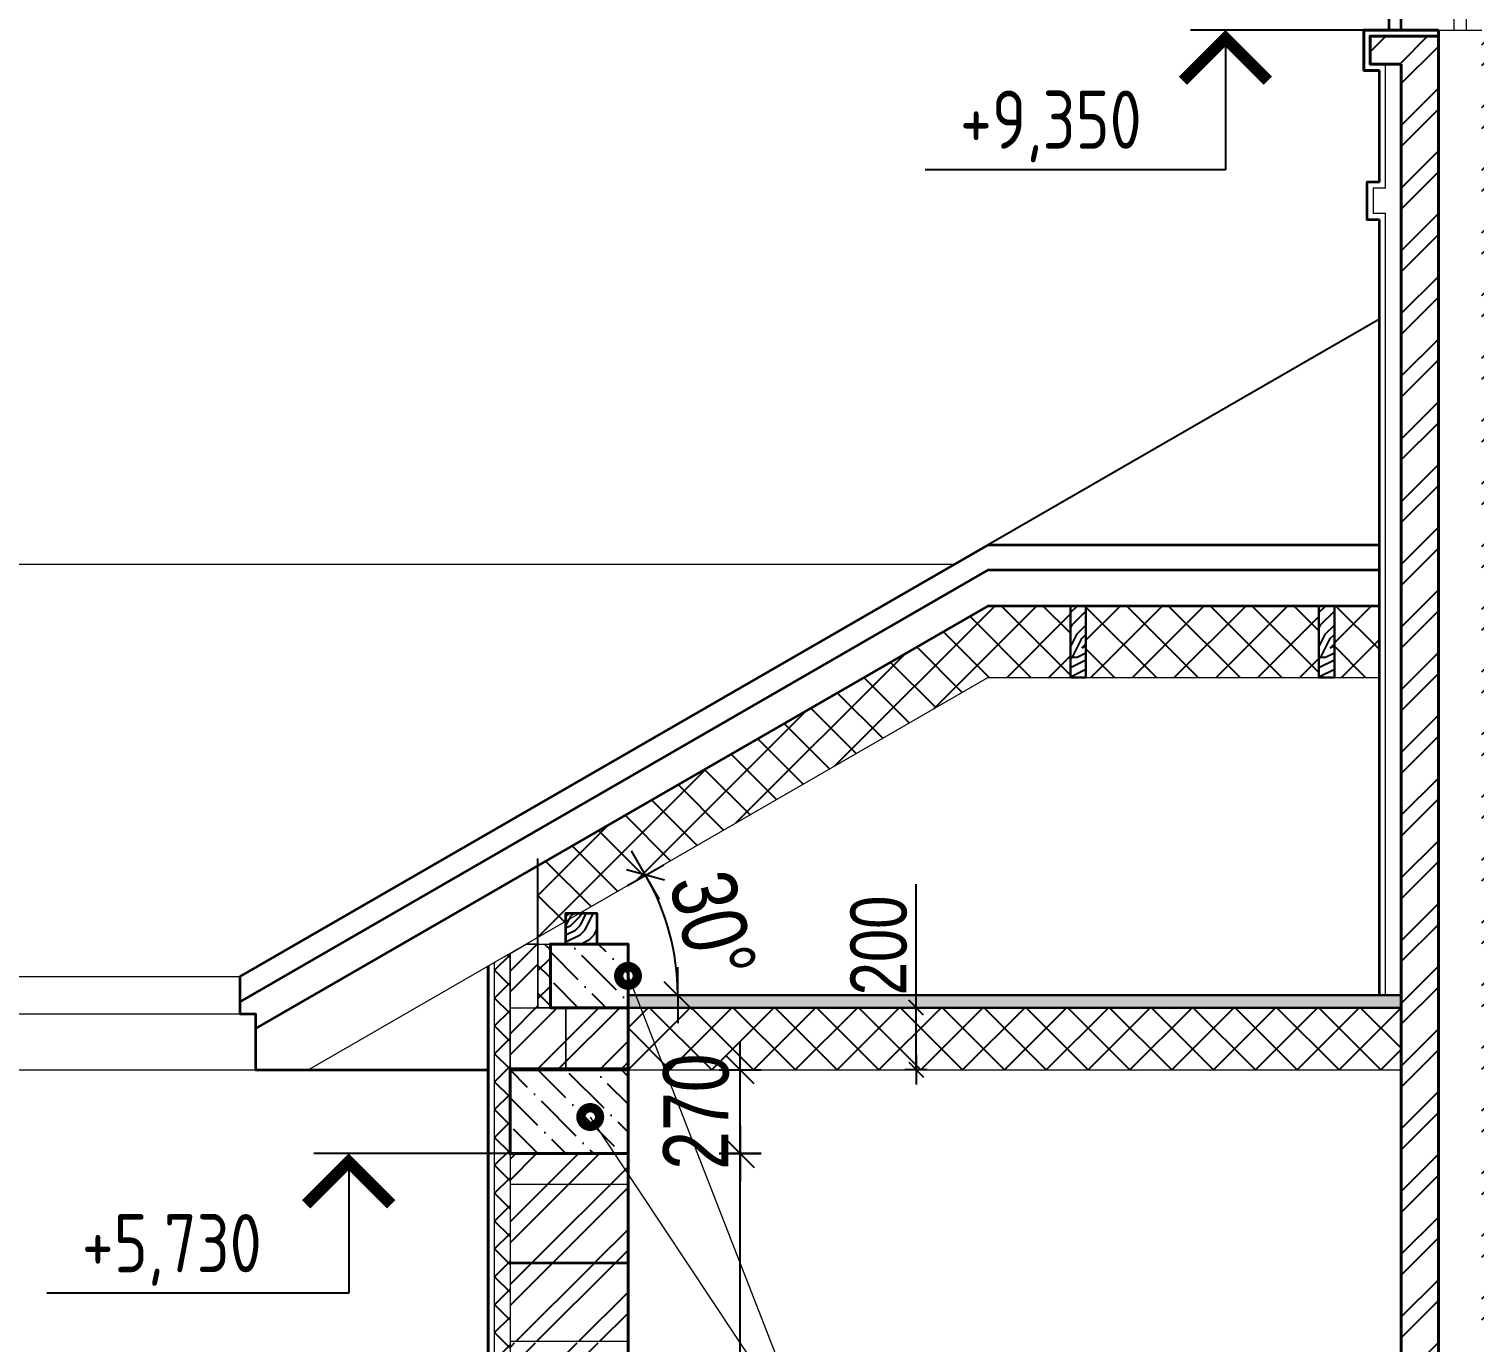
# Model space of a CAD drawing. Extents: x -12289450 to -10763036, y -7834513 to -6150123.
# Drawn here: x -11228161 to -11223507, y -7702598 to -7698367 of the extents above; entities that cross this region are included whole.
import ezdxf

# ---------------------------------------------------------------- set-up
doc = ezdxf.new("R2010")
doc.units = 0
doc.header["$LTSCALE"] = 25
doc.header["$PDMODE"] = 35
doc.linetypes.add('HIDDEN', pattern=[9.525, 6.35, -3.175])
doc.layers.get('DefPoints').update_dxf_attribs({"color": 10, "lineweight": 30})
for name, color, linetype in [('005-РАЗМЕРЫ', 252, 'Continuous'), ('008-ШТРИХОВКА', 252, 'Continuous'), ('Крыши', 7, 'Continuous'), ('Примечания', 7, 'Continuous')]:
    doc.layers.add(name, color=color, linetype=linetype)
for name, color, linetype, lineweight in [('RAZMER', 7, 'Continuous', 9), ('СТЕНЫ', 5, 'Continuous', 40), ('тонк', 7, 'Continuous', 20)]:
    doc.layers.add(name, color=color, linetype=linetype, lineweight=lineweight)
doc.styles.add('GOST 2.304', font='cs_gost2304.shx')
doc.styles.add('TXT0', font='txt', dxfattribs={"width": 0.8})
doc.dimstyles.new('Копия(2) 3 РАЗМЕРЫ 3', dxfattribs={"dimscale": 30, "dimtxt": 6, "dimasz": 0.08, "dimexe": 0, "dimexo": 0, "dimgap": 1, "dimtad": 1, "dimdec": 0, "dimzin": 0, "dimdsep": 46, "dimtxsty": 'TXT0', "dimblk1": 'A8MITTA', "dimblk2": 'A8MITTA', "dimsah": 1, "dimcen": 0.3, "dimse1": 1, "dimse2": 1, "dimadec": 0, "dimazin": 0, "dimtp": 6, "dimtm": 6, "dimtfac": 1, "dimtdec": 0, "dimtofl": 0, "dimtmove": 0, "dimatfit": 3, "dimldrblk": 'A8MITTA', "dimfxl": 0, "dimtolj": 1, "dimtzin": 0, "dimarcsym": 0})
doc.dimstyles.new('Копия(5) РАЗМЕРЫ', dxfattribs={"dimscale": 30, "dimtxt": 7, "dimasz": 0.15, "dimexe": 0, "dimexo": 0, "dimgap": 1.2, "dimtad": 1, "dimdec": 0, "dimzin": 0, "dimdsep": 46, "dimtxsty": 'TXT0', "dimblk1": 'A8MITTA', "dimblk2": 'A8MITTA', "dimsah": 1, "dimcen": 2, "dimse1": 1, "dimse2": 1, "dimadec": 0, "dimazin": 0, "dimtp": 6, "dimtm": 6, "dimtfac": 1, "dimtdec": 0, "dimtofl": 0, "dimtmove": 0, "dimatfit": 3, "dimldrblk": 'A8MITTA', "dimfxl": 0, "dimtolj": 1, "dimtzin": 0, "dimarcsym": 0})

# ---------------------------------------------------------------- blocks, each defined once
blk = doc.blocks.new('A8MITTA', base_point=(3180, 3140))
for p, q in [((3180, 3155), (3180, 3125)), ((3170, 3130), (3190, 3150)), ((3160, 3140), (3200, 3140))]:
    blk.add_line(p, q)
blk = doc.blocks.new('*D78')
at = {"layer": '005-РАЗМЕРЫ', "color": 0, "lineweight": -2, "ltscale": 4, "transparency": 16777216}
for p, q in [((-11225303.8, -7701520.7), (-11225303.8, -7701122.3)), ((-11225303.8, -7701718.3), (-11225303.8, -7701523.1))]:
    blk.add_line(p, q, dxfattribs=at)
at = {"layer": 'DefPoints', "color": 0, "ltscale": 4, "transparency": 16777216}
for p in [(-11225454.6, -7701520.7), (-11225303.8, -7701520.7), (-11225582.7, -7701720.7)]:
    blk.add_point(p, dxfattribs=at)
at = {"layer": '005-РАЗМЕРЫ', "color": 0, "lineweight": -2, "ltscale": 4, "transparency": 16777216, "xscale": 2.4, "yscale": 2.4, "zscale": 2.4}
for p, rotation in [((-11225303.8, -7701520.7), 90), ((-11225303.8, -7701720.7), 270)]:
    blk.add_blockref('A8MITTA', p, dxfattribs=dict(at, rotation=rotation))
at = {"layer": '005-РАЗМЕРЫ', "color": 0, "lineweight": 25, "ltscale": 4, "transparency": 16777216, "insert": (-11225423.8, -7701320.3), "char_height": 180, "attachment_point": 5, "rotation": 90, "style": 'TXT0'}
blk.add_mtext('\\A1;200', dxfattribs=at)
blk = doc.blocks.new('*D86')
at = {"layer": '005-РАЗМЕРЫ', "color": 0, "lineweight": -2, "ltscale": 4, "transparency": 16777216}
blk.add_line((-11225870.9, -7704516.2), (-11225870.9, -7701995.2), dxfattribs=at)
at = {"layer": 'DefPoints', "color": 0, "ltscale": 4, "transparency": 16777216}
for p in [(-11226231.8, -7701990.7), (-11225870.9, -7701990.7), (-11225769, -7704520.7)]:
    blk.add_point(p, dxfattribs=at)
at = {"layer": '005-РАЗМЕРЫ', "color": 0, "lineweight": -2, "ltscale": 4, "transparency": 16777216, "xscale": 4.5, "yscale": 4.5, "zscale": 4.5}
for p, rotation in [((-11225870.9, -7701990.7), 90), ((-11225870.9, -7704520.7), 270)]:
    blk.add_blockref('A8MITTA', p, dxfattribs=dict(at, rotation=rotation))
at = {"layer": '005-РАЗМЕРЫ', "color": 0, "lineweight": 25, "ltscale": 4, "transparency": 16777216, "insert": (-11226011.9, -7703460), "char_height": 210, "attachment_point": 5, "rotation": 90, "style": 'TXT0'}
blk.add_mtext('\\A1;2530', dxfattribs=at)
blk = doc.blocks.new('*D87')
at = {"layer": '005-РАЗМЕРЫ', "color": 0, "lineweight": -2, "ltscale": 4, "transparency": 16777216}
blk.add_line((-11225870.9, -7701986.2), (-11225870.9, -7701725.2), dxfattribs=at)
at = {"layer": 'DefPoints', "color": 0, "ltscale": 4, "transparency": 16777216}
for p in [(-11225870.9, -7701720.7), (-11225769, -7701720.7), (-11225768.1, -7701990.7)]:
    blk.add_point(p, dxfattribs=at)
at = {"layer": '005-РАЗМЕРЫ', "color": 0, "lineweight": -2, "ltscale": 4, "transparency": 16777216, "xscale": 4.5, "yscale": 4.5, "zscale": 4.5}
for p, rotation in [((-11225870.9, -7701720.7), 90), ((-11225870.9, -7701990.7), 270)]:
    blk.add_blockref('A8MITTA', p, dxfattribs=dict(at, rotation=rotation))
at = {"layer": '005-РАЗМЕРЫ', "color": 0, "lineweight": 25, "ltscale": 4, "transparency": 16777216, "insert": (-11226011.9, -7701855.7), "char_height": 210, "attachment_point": 5, "rotation": 90, "style": 'TXT0'}
blk.add_mtext('\\A1;270', dxfattribs=at)
blk = doc.blocks.new('*D94')
at = {"layer": '005-РАЗМЕРЫ', "color": 0, "lineweight": -2, "ltscale": 4, "transparency": 16777216}
blk.add_arc((-11226845.7, -7701480.7), 774.1, 0.3331, 29.6669, dxfattribs=at)
at = {"layer": 'DefPoints', "color": 0, "ltscale": 4, "transparency": 16777216}
for p in [(-11225071.8, -7700456.5), (-11226118.4, -7701216), (-11226231.8, -7701480.7), (-11223741.8, -7701480.7), (-11227261.4, -7701720.7)]:
    blk.add_point(p, dxfattribs=at)
at = {"layer": '005-РАЗМЕРЫ', "color": 0, "lineweight": -2, "ltscale": 4, "transparency": 16777216, "xscale": 4.5, "yscale": 4.5, "zscale": 4.5}
for p, rotation in [((-11226175.4, -7701093.7), 119.8334561505482), ((-11226071.7, -7701480.7), 270.1665438538045)]:
    blk.add_blockref('A8MITTA', p, dxfattribs=dict(at, rotation=rotation))
at = {"layer": '005-РАЗМЕРЫ', "color": 0, "lineweight": 25, "ltscale": 4, "transparency": 16777216, "insert": (-11225958.9, -7701255.1), "char_height": 210, "attachment_point": 5, "rotation": 284.2758, "style": 'TXT0'}
blk.add_mtext('\\A1;30°', dxfattribs=at)

msp = doc.modelspace()

# ---------------------------------------------------------------- hatches: boundary and pattern name
at = {"layer": '008-ШТРИХОВКА', "lineweight": 25, "ltscale": 4}
h = msp.add_hatch(dxfattribs=at)
h.set_pattern_fill('ANSI32', color=256, scale=15, style=0)
h.set_pattern_definition([(45, (-11223841.81, -7707870.72), (-101.0279, 101.0279), []), (45, (-11223774.46, -7707870.72), (-101.0279, 101.0279), [])])
h.paths.add_polyline_path([(-11223481.8, -7704640.7), (-11223361.8, -7704640.7), (-11223361.8, -7698480.7), (-11223261.8, -7698480.7), (-11223261.8, -7698390.7), (-11223481.8, -7698390.7)])
h.paths.add_polyline_path([(-11223361.8, -7704820.5), (-11223481.8, -7704820.5), (-11223481.8, -7705120.7), (-11223361.8, -7705120.7)])
h.paths.add_polyline_path([(-11223741.8, -7704640.7), (-11223621.8, -7704640.7), (-11223621.8, -7698390.7), (-11223841.8, -7698390.7), (-11223841.8, -7698480.7), (-11223741.8, -7698480.7)])
h.paths.add_polyline_path([(-11223621.8, -7704820.5), (-11223741.8, -7704820.5), (-11223741.8, -7707870.7), (-11223361.8, -7707870.7), (-11223361.8, -7705260.7), (-11223621.8, -7705260.7)])
at = {"layer": '008-ШТРИХОВКА', "ltscale": 4}
h = msp.add_hatch(dxfattribs=at)
h.set_pattern_fill('ANSI37', color=256, scale=30, style=0)
h.set_pattern_definition([(45, (-11226521.82, -7701293.71), (-67.3519, 67.3519), []), (135, (-11226521.82, -7701293.71), (-67.3519, -67.3519), [])])
h.paths.add_polyline_path([(-11225071.8, -7700456.5), (-11224806.8, -7700456.5), (-11224806.8, -7700225.6), (-11225071.8, -7700225.6), (-11226521.8, -7701062.8), (-11226521.8, -7701293.7), (-11226431.8, -7701241.7), (-11226431.8, -7701215.7), (-11226386.7, -7701215.7)])
h.paths.add_polyline_path([(-11224006.8, -7700225.6), (-11224756.8, -7700225.6), (-11224756.8, -7700456.5), (-11224006.8, -7700456.5)])
h.paths.add_polyline_path([(-11223811.8, -7700225.6), (-11223956.8, -7700225.6), (-11223956.8, -7700456.5), (-11223811.8, -7700456.5)])
h.paths.add_polyline_path([(-11223206.8, -7700225.6), (-11223291.8, -7700225.6), (-11223291.8, -7700456.5), (-11223206.8, -7700456.5)])
h.paths.add_polyline_path([(-11222406.8, -7700225.6), (-11223156.8, -7700225.6), (-11223156.8, -7700456.5), (-11222406.8, -7700456.5)])
h.paths.add_polyline_path([(-11221606.8, -7700225.6), (-11222356.8, -7700225.6), (-11222356.8, -7700456.5), (-11221606.8, -7700456.5)])
h.paths.add_polyline_path([(-11220806.8, -7700225.6), (-11221556.8, -7700225.6), (-11221556.8, -7700456.5), (-11220806.8, -7700456.5)])
h.paths.add_polyline_path([(-11220383.6, -7700225.6), (-11220756.8, -7700225.6), (-11220756.8, -7700456.5), (-11220383.6, -7700456.5)])
h.paths.add_polyline_path([(-11220006.8, -7700225.6), (-11220383.6, -7700225.6), (-11220383.6, -7700456.5), (-11220006.8, -7700456.5)])
h.paths.add_polyline_path([(-11219206.8, -7700225.6), (-11219956.8, -7700225.6), (-11219956.8, -7700456.5), (-11219206.8, -7700456.5)])
h.paths.add_polyline_path([(-11218406.8, -7700225.6), (-11219156.8, -7700225.6), (-11219156.8, -7700456.5), (-11218406.8, -7700456.5)])
h.paths.add_polyline_path([(-11218091.8, -7700225.6), (-11218356.8, -7700225.6), (-11218356.8, -7700456.5), (-11218091.8, -7700456.5), (-11216776.9, -7701215.7), (-11216731.8, -7701215.7), (-11216731.8, -7701241.7), (-11216641.8, -7701293.7), (-11216641.8, -7701062.8)])
at = {"layer": '008-ШТРИХОВКА'}
h = msp.add_hatch(dxfattribs=at)
h.set_pattern_fill('WOODFACE', color=251, scale=300, style=0, pattern_type=2)
h.set_pattern_definition([(0, (449399.3, -593091.8), (300, 300), [15, -285]), (90, (449519.3, -592986.8), (-300, 300), [30, -270]), (45, (449459.3, -593016.8), (3e-14, 300), [21.21, -63.63, 21.21, -42.42, 148.5, -127.2940687]), (45, (449384.3, -593106.8), (3e-14, 300), [21.213, -42.426, 21.213, -339.4120686]), (45, (449489.3, -593076.8), (3e-14, 300), [21.213, -403.0510686]), (45, (449519.3, -593091.8), (3e-14, 300), [21.213, -403.0510686]), (45, (449474.3, -593061.8), (3e-14, 300), [21.213, -403.0510686]), (45, (449459.3, -593046.8), (3e-14, 300), [42.426, -381.8380686]), (45, (449534.3, -592821.8), (3e-14, 300), [42.426, -381.8380686]), (45, (449429.3, -593031.8), (3e-14, 300), [84.852, -339.4120686]), (45, (449414.3, -593016.8), (3e-14, 300), [84.852, -339.4120686]), (45, (449609.3, -592926.8), (3e-14, 300), [84.852, -339.4120686]), (45, (449399.3, -592986.8), (3e-14, 300), [63.6396, -360.6244686]), (45, (449339.3, -592941.8), (3e-14, 300), [63.6396, -360.6244686]), (45, (449369.3, -592971.8), (3e-14, 300), [63.6396, -360.6244686]), (45, (449564.3, -592881.8), (3e-14, 300), [106.06602, -318.1980486]), (45, (449534.3, -592866.8), (3e-14, 300), [106.06602, -318.1980486]), (45, (449564.3, -592941.8), (3e-14, 300), [148.492424, -275.7716445]), (26.5650512, (449429.29, -593061.81), (300, 1e-07), [33.541017, -637.279374]), (26.5650512, (449489.29, -592971.81), (300, 1e-07), [33.541017, -637.279374]), (26.5650512, (449474.29, -593001.81), (300, 1e-07), [33.541017, -637.279374]), (26.5650512, (449414.29, -593091.81), (300, 1e-07), [67.08204, -603.738353]), (26.5650512, (449474.29, -592956.81), (300, 1e-07), [100.623059, -570.197334]), (26.5650512, (449444.29, -592941.81), (300, 1e-07), [134.1640785, -536.6563146]), (26.5650512, (449414.29, -592926.81), (300, 1e-07), [134.1640785, -536.6563146]), (26.5650512, (449369.29, -592836.81), (300, 1e-07), [134.1640785, -536.6563146]), (26.5650512, (449369.29, -592866.81), (300, 1e-07), [167.7051, -503.115293]), (26.5650512, (449384.29, -592896.81), (300, 1e-07), [167.7051, -503.115293]), (63.4349488, (449489.29, -593016.81), (2e-08, 300), [33.541017, -637.279374]), (63.4349488, (449444.29, -593046.81), (2e-08, 300), [33.541017, -637.279374]), (63.4349488, (449399.29, -593091.81), (2e-08, 300), [67.08204, -603.738353]), (63.4349488, (449489.29, -593046.81), (2e-08, 300), [67.08204, -603.738353]), (63.4349488, (449369.29, -593106.81), (2e-08, 300), [100.623059, -570.197334]), (63.4349488, (449339.29, -593106.81), (2e-08, 300), [134.1640785, -536.6563146]), (63.4349488, (449609.29, -593091.81), (2e-08, 300), [134.1640785, -536.6563146]), (63.4349488, (449504.29, -593061.81), (2e-08, 300), [134.1640785, -536.6563146]), (63.4349488, (449564.29, -593091.81), (2e-08, 300), [167.7051, -503.115293]), (63.4349488, (449534.29, -593076.81), (2e-08, 300), [167.7051, -503.115293])])
h.paths.add_polyline_path([(-11224756.8, -7700456.5), (-11224756.8, -7700225.6), (-11224806.8, -7700225.6), (-11224806.8, -7700456.5)])
h = msp.add_hatch(dxfattribs=at)
h.set_pattern_fill('WOODFACE', color=251, scale=300, style=0, pattern_type=2)
h.set_pattern_definition([(0, (450199.3, -593091.8), (300, 300), [15, -285]), (90, (450319.3, -592986.8), (-300, 300), [30, -270]), (45, (450259.3, -593016.8), (3e-14, 300), [21.21, -63.63, 21.21, -42.42, 148.5, -127.2940687]), (45, (450184.3, -593106.8), (3e-14, 300), [21.213, -42.426, 21.213, -339.4120686]), (45, (450289.3, -593076.8), (3e-14, 300), [21.213, -403.0510686]), (45, (450319.3, -593091.8), (3e-14, 300), [21.213, -403.0510686]), (45, (450274.3, -593061.8), (3e-14, 300), [21.213, -403.0510686]), (45, (450259.3, -593046.8), (3e-14, 300), [42.426, -381.8380686]), (45, (450334.3, -592821.8), (3e-14, 300), [42.426, -381.8380686]), (45, (450229.3, -593031.8), (3e-14, 300), [84.852, -339.4120686]), (45, (450214.3, -593016.8), (3e-14, 300), [84.852, -339.4120686]), (45, (450409.3, -592926.8), (3e-14, 300), [84.852, -339.4120686]), (45, (450199.3, -592986.8), (3e-14, 300), [63.6396, -360.6244686]), (45, (450139.3, -592941.8), (3e-14, 300), [63.6396, -360.6244686]), (45, (450169.3, -592971.8), (3e-14, 300), [63.6396, -360.6244686]), (45, (450364.3, -592881.8), (3e-14, 300), [106.06602, -318.1980486]), (45, (450334.3, -592866.8), (3e-14, 300), [106.06602, -318.1980486]), (45, (450364.3, -592941.8), (3e-14, 300), [148.492424, -275.7716445]), (26.5650512, (450229.29, -593061.81), (300, 1e-07), [33.541017, -637.279374]), (26.5650512, (450289.29, -592971.81), (300, 1e-07), [33.541017, -637.279374]), (26.5650512, (450274.29, -593001.81), (300, 1e-07), [33.541017, -637.279374]), (26.5650512, (450214.29, -593091.81), (300, 1e-07), [67.08204, -603.738353]), (26.5650512, (450274.29, -592956.81), (300, 1e-07), [100.623059, -570.197334]), (26.5650512, (450244.29, -592941.81), (300, 1e-07), [134.1640785, -536.6563146]), (26.5650512, (450214.29, -592926.81), (300, 1e-07), [134.1640785, -536.6563146]), (26.5650512, (450169.29, -592836.81), (300, 1e-07), [134.1640785, -536.6563146]), (26.5650512, (450169.29, -592866.81), (300, 1e-07), [167.7051, -503.115293]), (26.5650512, (450184.29, -592896.81), (300, 1e-07), [167.7051, -503.115293]), (63.4349488, (450289.29, -593016.81), (2e-08, 300), [33.541017, -637.279374]), (63.4349488, (450244.29, -593046.81), (2e-08, 300), [33.541017, -637.279374]), (63.4349488, (450199.29, -593091.81), (2e-08, 300), [67.08204, -603.738353]), (63.4349488, (450289.29, -593046.81), (2e-08, 300), [67.08204, -603.738353]), (63.4349488, (450169.29, -593106.81), (2e-08, 300), [100.623059, -570.197334]), (63.4349488, (450139.29, -593106.81), (2e-08, 300), [134.1640785, -536.6563146]), (63.4349488, (450409.29, -593091.81), (2e-08, 300), [134.1640785, -536.6563146]), (63.4349488, (450304.29, -593061.81), (2e-08, 300), [134.1640785, -536.6563146]), (63.4349488, (450364.29, -593091.81), (2e-08, 300), [167.7051, -503.115293]), (63.4349488, (450334.29, -593076.81), (2e-08, 300), [167.7051, -503.115293])])
h.paths.add_polyline_path([(-11223956.8, -7700456.5), (-11223956.8, -7700225.6), (-11224006.8, -7700225.6), (-11224006.8, -7700456.5)])
h = msp.add_hatch(dxfattribs=at)
h.set_pattern_fill('WOODFACE', color=251, scale=300, style=0, pattern_type=2)
h.set_pattern_definition([(0, (447724.28, -594000.98), (300, 300), [15, -285]), (90, (447844.28, -593895.98), (-300, 300), [30, -270]), (45, (447784.28, -593925.98), (3e-14, 300), [21.21, -63.63, 21.21, -42.42, 148.5, -127.2940687]), (45, (447709.28, -594015.98), (3e-14, 300), [21.213, -42.426, 21.213, -339.4120686]), (45, (447814.28, -593985.98), (3e-14, 300), [21.213, -403.0510686]), (45, (447844.28, -594000.98), (3e-14, 300), [21.213, -403.0510686]), (45, (447799.28, -593970.98), (3e-14, 300), [21.213, -403.0510686]), (45, (447784.28, -593955.98), (3e-14, 300), [42.426, -381.8380686]), (45, (447859.28, -593730.98), (3e-14, 300), [42.426, -381.8380686]), (45, (447754.28, -593940.98), (3e-14, 300), [84.852, -339.4120686]), (45, (447739.28, -593925.98), (3e-14, 300), [84.852, -339.4120686]), (45, (447934.28, -593835.98), (3e-14, 300), [84.852, -339.4120686]), (45, (447724.28, -593895.98), (3e-14, 300), [63.6396, -360.6244686]), (45, (447664.28, -593850.98), (3e-14, 300), [63.6396, -360.6244686]), (45, (447694.28, -593880.98), (3e-14, 300), [63.6396, -360.6244686]), (45, (447889.28, -593790.98), (3e-14, 300), [106.06602, -318.1980486]), (45, (447859.28, -593775.98), (3e-14, 300), [106.06602, -318.1980486]), (45, (447889.28, -593850.98), (3e-14, 300), [148.492424, -275.7716445]), (26.5650512, (447754.28, -593970.98), (300, 1e-07), [33.541017, -637.279374]), (26.5650512, (447814.28, -593880.98), (300, 1e-07), [33.541017, -637.279374]), (26.5650512, (447799.28, -593910.98), (300, 1e-07), [33.541017, -637.279374]), (26.5650512, (447739.28, -594000.98), (300, 1e-07), [67.08204, -603.738353]), (26.5650512, (447799.28, -593865.98), (300, 1e-07), [100.623059, -570.197334]), (26.5650512, (447769.28, -593850.98), (300, 1e-07), [134.1640785, -536.6563146]), (26.5650512, (447739.28, -593835.98), (300, 1e-07), [134.1640785, -536.6563146]), (26.5650512, (447694.28, -593745.98), (300, 1e-07), [134.1640785, -536.6563146]), (26.5650512, (447694.28, -593775.98), (300, 1e-07), [167.7051, -503.115293]), (26.5650512, (447709.28, -593805.98), (300, 1e-07), [167.7051, -503.115293]), (63.4349488, (447814.28, -593925.98), (2e-08, 300), [33.541017, -637.279374]), (63.4349488, (447769.28, -593955.98), (2e-08, 300), [33.541017, -637.279374]), (63.4349488, (447724.28, -594000.98), (2e-08, 300), [67.08204, -603.738353]), (63.4349488, (447814.28, -593955.98), (2e-08, 300), [67.08204, -603.738353]), (63.4349488, (447694.28, -594015.98), (2e-08, 300), [100.623059, -570.197334]), (63.4349488, (447664.28, -594015.98), (2e-08, 300), [134.1640785, -536.6563146]), (63.4349488, (447934.28, -594000.98), (2e-08, 300), [134.1640785, -536.6563146]), (63.4349488, (447829.28, -593970.98), (2e-08, 300), [134.1640785, -536.6563146]), (63.4349488, (447889.28, -594000.98), (2e-08, 300), [167.7051, -503.115293]), (63.4349488, (447859.28, -593985.98), (2e-08, 300), [167.7051, -503.115293])])
h.paths.add_polyline_path([(-11226331.8, -7701315.7), (-11226331.8, -7701215.7), (-11226431.8, -7701215.7), (-11226431.8, -7701315.7)])
h = msp.add_hatch(dxfattribs=at)
h.set_pattern_fill('WOODFACE', color=251, scale=300, style=0, pattern_type=2)
h.set_pattern_definition([(0, (447724.28, -594000.98), (300, 300), [15, -285]), (90, (447844.28, -593895.98), (-300, 300), [30, -270]), (45, (447784.28, -593925.98), (3e-14, 300), [21.21, -63.63, 21.21, -42.42, 148.5, -127.2940687]), (45, (447709.28, -594015.98), (3e-14, 300), [21.213, -42.426, 21.213, -339.4120686]), (45, (447814.28, -593985.98), (3e-14, 300), [21.213, -403.0510686]), (45, (447844.28, -594000.98), (3e-14, 300), [21.213, -403.0510686]), (45, (447799.28, -593970.98), (3e-14, 300), [21.213, -403.0510686]), (45, (447784.28, -593955.98), (3e-14, 300), [42.426, -381.8380686]), (45, (447859.28, -593730.98), (3e-14, 300), [42.426, -381.8380686]), (45, (447754.28, -593940.98), (3e-14, 300), [84.852, -339.4120686]), (45, (447739.28, -593925.98), (3e-14, 300), [84.852, -339.4120686]), (45, (447934.28, -593835.98), (3e-14, 300), [84.852, -339.4120686]), (45, (447724.28, -593895.98), (3e-14, 300), [63.6396, -360.6244686]), (45, (447664.28, -593850.98), (3e-14, 300), [63.6396, -360.6244686]), (45, (447694.28, -593880.98), (3e-14, 300), [63.6396, -360.6244686]), (45, (447889.28, -593790.98), (3e-14, 300), [106.06602, -318.1980486]), (45, (447859.28, -593775.98), (3e-14, 300), [106.06602, -318.1980486]), (45, (447889.28, -593850.98), (3e-14, 300), [148.492424, -275.7716445]), (26.5650512, (447754.28, -593970.98), (300, 1e-07), [33.541017, -637.279374]), (26.5650512, (447814.28, -593880.98), (300, 1e-07), [33.541017, -637.279374]), (26.5650512, (447799.28, -593910.98), (300, 1e-07), [33.541017, -637.279374]), (26.5650512, (447739.28, -594000.98), (300, 1e-07), [67.08204, -603.738353]), (26.5650512, (447799.28, -593865.98), (300, 1e-07), [100.623059, -570.197334]), (26.5650512, (447769.28, -593850.98), (300, 1e-07), [134.1640785, -536.6563146]), (26.5650512, (447739.28, -593835.98), (300, 1e-07), [134.1640785, -536.6563146]), (26.5650512, (447694.28, -593745.98), (300, 1e-07), [134.1640785, -536.6563146]), (26.5650512, (447694.28, -593775.98), (300, 1e-07), [167.7051, -503.115293]), (26.5650512, (447709.28, -593805.98), (300, 1e-07), [167.7051, -503.115293]), (63.4349488, (447814.28, -593925.98), (2e-08, 300), [33.541017, -637.279374]), (63.4349488, (447769.28, -593955.98), (2e-08, 300), [33.541017, -637.279374]), (63.4349488, (447724.28, -594000.98), (2e-08, 300), [67.08204, -603.738353]), (63.4349488, (447814.28, -593955.98), (2e-08, 300), [67.08204, -603.738353]), (63.4349488, (447694.28, -594015.98), (2e-08, 300), [100.623059, -570.197334]), (63.4349488, (447664.28, -594015.98), (2e-08, 300), [134.1640785, -536.6563146]), (63.4349488, (447934.28, -594000.98), (2e-08, 300), [134.1640785, -536.6563146]), (63.4349488, (447829.28, -593970.98), (2e-08, 300), [134.1640785, -536.6563146]), (63.4349488, (447889.28, -594000.98), (2e-08, 300), [167.7051, -503.115293]), (63.4349488, (447859.28, -593985.98), (2e-08, 300), [167.7051, -503.115293])])
h.paths.add_polyline_path([(-11226331.8, -7701315.7), (-11226331.8, -7701215.7), (-11226431.8, -7701215.7), (-11226431.8, -7701315.7)])
at = {"layer": '008-ШТРИХОВКА', "ltscale": 4}
h = msp.add_hatch(dxfattribs=at)
h.set_pattern_fill('ANSI37', color=256, scale=20, style=0)
h.set_pattern_definition([(45, (-11226661.81, -7705620.72), (-44.9013, 44.9013), []), (135, (-11226661.81, -7705620.72), (-44.9013, -44.9013), [])])
h.paths.add_polyline_path([(-11226611.8, -7701990.7), (-11226611.8, -7701990.7), (-11226611.8, -7701715.7), (-11226611.8, -7701715.7), (-11226611.8, -7701520.7), (-11226611.8, -7701520.7), (-11226611.8, -7701345.7), (-11226661.8, -7701374.5), (-11226661.8, -7701990.7), (-11226661.8, -7701990.7), (-11226661.8, -7705620.7), (-11226611.8, -7705620.7), (-11226611.9, -7705365.7), (-11226611.8, -7705365.7), (-11226611.8, -7705115.7), (-11226611.8, -7705060.7), (-11226611.8, -7705060.7), (-11226611.8, -7705060.7), (-11226611.8, -7705060.7), (-11226611.8, -7704635.7), (-11226611.8, -7704635.7)])
at = {"layer": '008-ШТРИХОВКА', "lineweight": 25, "ltscale": 4}
h = msp.add_hatch(dxfattribs=at)
h.set_pattern_fill('ANSI32', color=256, scale=15, style=0)
h.set_pattern_definition([(45, (-11226611.81, -7704635.73), (-101.028, 101.028), []), (45, (-11226544.46, -7704635.73), (-101.028, 101.028), [])])
h.paths.add_polyline_path([(-11226521.8, -7701315.7), (-11226559.9, -7701315.7), (-11226611.8, -7701345.7), (-11226611.8, -7701520.7), (-11226521.8, -7701520.7)])
h.paths.add_polyline_path([(-11226431.8, -7701520.7), (-11226611.8, -7701520.7), (-11226611.8, -7701715.7), (-11226431.8, -7701715.7)])
h.paths.add_polyline_path([(-11226231.8, -7701520.7), (-11226431.8, -7701520.7), (-11226431.8, -7701715.7), (-11226231.8, -7701715.7)])
h.paths.add_polyline_path([(-11226231.8, -7701990.7), (-11226611.8, -7701990.7), (-11226611.8, -7702090.7), (-11226231.8, -7702090.7)])
h.paths.add_polyline_path([(-11226231.8, -7702090.7), (-11226611.8, -7702090.7), (-11226611.8, -7702340.7), (-11226231.8, -7702340.7)])
h.paths.add_polyline_path([(-11226231.8, -7702345.7), (-11226611.8, -7702345.7), (-11226611.8, -7702595.7), (-11226231.8, -7702595.7)])
h.paths.add_polyline_path([(-11226231.8, -7702600.7), (-11226611.8, -7702600.7), (-11226611.8, -7702850.7), (-11226231.8, -7702850.7)])
h.paths.add_polyline_path([(-11226231.8, -7702855.7), (-11226611.8, -7702855.7), (-11226611.8, -7703105.7), (-11226231.8, -7703105.7)])
h.paths.add_polyline_path([(-11226231.8, -7703110.7), (-11226611.8, -7703110.7), (-11226611.8, -7703360.7), (-11226231.8, -7703360.7)])
h.paths.add_polyline_path([(-11226231.8, -7703365.7), (-11226611.8, -7703365.7), (-11226611.8, -7703615.7), (-11226231.8, -7703615.7)])
h.paths.add_polyline_path([(-11226231.8, -7703620.7), (-11226611.8, -7703620.7), (-11226611.8, -7703870.7), (-11226231.8, -7703870.7)])
h.paths.add_polyline_path([(-11226231.8, -7703875.7), (-11226611.8, -7703875.7), (-11226611.8, -7704125.7), (-11226231.8, -7704125.7)])
h.paths.add_polyline_path([(-11226231.8, -7704130.7), (-11226611.8, -7704130.7), (-11226611.8, -7704380.7), (-11226231.8, -7704380.7)])
h.paths.add_polyline_path([(-11226231.8, -7704385.7), (-11226611.8, -7704385.7), (-11226611.8, -7704635.7), (-11226231.8, -7704635.7)])
at = {"layer": '008-ШТРИХОВКА', "ltscale": 4}
h = msp.add_hatch(dxfattribs=at)
h.set_pattern_fill('ANSI37', color=256, scale=20, style=0)
h.set_pattern_definition([(45, (-11614056.485, -7050638.566), (-44.9012806, 44.9012806), []), (135, (-11614056.485, -7050638.566), (-44.9012806, -44.9012806), [])])
h.paths.add_polyline_path([(-11226481.8, -7701315.7), (-11226521.8, -7701315.7), (-11226521.8, -7701520.7), (-11226481.8, -7701520.7)])
h = msp.add_hatch(dxfattribs=at)
h.set_pattern_fill('ANSI36', color=256, scale=20, angle=90, style=0)
h.set_pattern_definition([(135, (-11226481.82, -7701520.72), (-123.479, 33.676), [158.75, -31.75, 0, -31.75])])
h.paths.add_polyline_path([(-11226231.8, -7701315.7), (-11226481.8, -7701315.7), (-11226481.8, -7701520.7), (-11226231.8, -7701520.7)])
at = {"layer": '008-ШТРИХОВКА'}
h = msp.add_hatch(dxfattribs=at)
h.set_pattern_fill('WOODFACE', color=251, scale=300, style=0, pattern_type=2)
h.set_pattern_definition([(0, (-11226170.7, -7701705.72), (300, 300), [15, -285]), (90, (-11226050.7, -7701600.72), (-300, 300), [30, -270]), (45, (-11226110.7, -7701630.72), (3e-14, 300), [21.21, -63.63, 21.21, -42.42, 148.5, -127.294]), (45, (-11226185.7, -7701720.72), (3e-14, 300), [21.213, -42.426, 21.213, -339.412]), (45, (-11226080.7, -7701690.72), (3e-14, 300), [21.213, -403.051]), (45, (-11226050.7, -7701705.72), (3e-14, 300), [21.213, -403.051]), (45, (-11226095.7, -7701675.72), (3e-14, 300), [21.213, -403.051]), (45, (-11226110.7, -7701660.72), (3e-14, 300), [42.426, -381.838]), (45, (-11226035.7, -7701435.72), (3e-14, 300), [42.426, -381.838]), (45, (-11226140.7, -7701645.72), (3e-14, 300), [84.852, -339.412]), (45, (-11226155.7, -7701630.72), (3e-14, 300), [84.852, -339.412]), (45, (-11225960.7, -7701540.72), (3e-14, 300), [84.852, -339.412]), (45, (-11226170.7, -7701600.72), (3e-14, 300), [63.64, -360.6245]), (45, (-11226230.7, -7701555.72), (3e-14, 300), [63.64, -360.6245]), (45, (-11226200.7, -7701585.72), (3e-14, 300), [63.64, -360.6245]), (45, (-11226005.7, -7701495.72), (3e-14, 300), [106.066, -318.198]), (45, (-11226035.7, -7701480.72), (3e-14, 300), [106.066, -318.198]), (45, (-11226005.7, -7701555.72), (3e-14, 300), [148.492, -275.772]), (26.565, (-11226140.7, -7701675.72), (300, 1e-07), [33.541, -637.279]), (26.565, (-11226080.7, -7701585.72), (300, 1e-07), [33.541, -637.279]), (26.565, (-11226095.7, -7701615.72), (300, 1e-07), [33.541, -637.279]), (26.565, (-11226155.7, -7701705.72), (300, 1e-07), [67.082, -603.738]), (26.565, (-11226095.7, -7701570.72), (300, 1e-07), [100.623, -570.197]), (26.565, (-11226125.7, -7701555.72), (300, 1e-07), [134.164, -536.656]), (26.565, (-11226155.7, -7701540.72), (300, 1e-07), [134.164, -536.656]), (26.565, (-11226200.7, -7701450.72), (300, 1e-07), [134.164, -536.656]), (26.565, (-11226200.7, -7701480.72), (300, 1e-07), [167.705, -503.115]), (26.565, (-11226185.7, -7701510.72), (300, 1e-07), [167.705, -503.115]), (63.435, (-11226080.7, -7701630.72), (2e-08, 300), [33.541, -637.279]), (63.435, (-11226125.7, -7701660.72), (2e-08, 300), [33.541, -637.279]), (63.435, (-11226170.7, -7701705.72), (2e-08, 300), [67.082, -603.738]), (63.435, (-11226080.7, -7701660.72), (2e-08, 300), [67.082, -603.738]), (63.435, (-11226200.7, -7701720.72), (2e-08, 300), [100.623, -570.197]), (63.435, (-11226230.7, -7701720.72), (2e-08, 300), [134.164, -536.656]), (63.435, (-11225960.7, -7701705.72), (2e-08, 300), [134.164, -536.656]), (63.435, (-11226065.7, -7701675.72), (2e-08, 300), [134.164, -536.656]), (63.435, (-11226005.7, -7701705.72), (2e-08, 300), [167.705, -503.115]), (63.435, (-11226035.7, -7701690.72), (2e-08, 300), [167.705, -503.115])])
h.paths.add_polyline_path([(-11221361.8, -7701520.9), (-11221411.8, -7701520.9), (-11221419.7, -7701520.7), (-11221369.7, -7701520.7)], flags=16)
h.paths.add_polyline_path([(-11223741.8, -7701520.9), (-11223741.8, -7701480.7), (-11226230.7, -7701480.7), (-11226230.7, -7701520.9)])
h.paths.add_polyline_path([(-11223361.8, -7701480.7), (-11223361.8, -7701520.9), (-11216931.8, -7701520.9), (-11216931.8, -7701480.8)])
at = {"layer": '008-ШТРИХОВКА', "ltscale": 4}
h = msp.add_hatch(dxfattribs=at)
h.set_pattern_fill('ANSI37', color=256, scale=30, style=0)
h.set_pattern_definition([(45, (-11226231.81, -7701720.72), (-67.3519, 67.3519), []), (135, (-11226231.81, -7701720.72), (-67.3519, -67.3519), [])])
h.paths.add_polyline_path([(-11223741.8, -7701520.7), (-11226231.8, -7701520.7), (-11226231.8, -7701720.7), (-11223741.8, -7701720.7)])
h.paths.add_polyline_path([(-11221206.8, -7701520.7), (-11223361.8, -7701520.7), (-11223361.8, -7701720.7), (-11221321.8, -7701720.7), (-11221321.8, -7701720.7), (-11221206.8, -7701720.7)])
h.paths.add_polyline_path([(-11216931.8, -7701520.7), (-11221056.8, -7701520.7), (-11221056.8, -7701720.7), (-11220941.8, -7701720.7), (-11220941.8, -7701720.7), (-11219631.8, -7701720.7), (-11216931.8, -7701720.7)])
h = msp.add_hatch(dxfattribs=at)
h.set_pattern_fill('ANSI36', color=256, scale=20, angle=90, style=0)
h.set_pattern_definition([(135, (-11226611.814, -7701990.727), (-123.4785, 33.676), [158.75, -31.75, 0, -31.75])])
h.paths.add_polyline_path([(-11226231.8, -7701720.7), (-11226231.8, -7701990.7), (-11226611.8, -7701990.7), (-11226611.8, -7701720.7)])

# ---------------------------------------------------------------- linework, layer by layer
at = {"lineweight": 25, "ltscale": 20, "const_width": 60}
for points in [[(-11226216.8, -7701418.2, -1), (-11226246.8, -7701418.2, -1)], [(-11226338.5, -7701873, -1), (-11226368.5, -7701873, -1)]]:
    msp.add_lwpolyline(points, format="xyb", close=True, dxfattribs=at)
at = {"layer": '008-ШТРИХОВКА', "ltscale": 3}
msp.add_lwpolyline([(-11226521.8, -7701315.7), (-11226521.8, -7701039.7)], dxfattribs=at)
at = {"layer": 'RAZMER', "lineweight": 0, "ltscale": 4}
for points in [[(-11223531.8, -7698370.7), (-11223531.8, -7698220.7), (-11223531.8, -7698220.7), (-11223571.8, -7698220.7), (-11223571.8, -7698370.7), (-11223531.8, -7698370.7)], [(-11223621.8, -7698370.7), (-11223481.8, -7698370.7)]]:
    msp.add_lwpolyline(points, dxfattribs=at)
at = {"layer": 'RAZMER', "color": 1, "lineweight": 35, "ltscale": 4}
msp.add_lwpolyline([(-11226431.8, -7701315.7), (-11226431.8, -7701215.7), (-11226331.8, -7701215.7), (-11226331.8, -7701315.7), (-11226431.8, -7701315.7)], dxfattribs=at)
at = {"layer": 'Крыши', "lineweight": 25, "ltscale": 3}
msp.add_line((-11223811.8, -7699301.8), (-11227481.8, -7701420.7), dxfattribs=at)
at = {"layer": 'Крыши', "lineweight": 35, "ltscale": 3}
for p, q in [((-11225071.8, -7700029.3), (-11227481.8, -7701420.7)), ((-11225071.8, -7700110.1), (-11227481.8, -7701501.5)), ((-11225071.8, -7700225.6), (-11227431.8, -7701588.2))]:
    msp.add_line(p, q, dxfattribs=at)
at = {"layer": 'Крыши', "lineweight": 15, "ltscale": 3}
msp.add_line((-11225181.8, -7700092.8), (-11228981.8, -7700092.8), dxfattribs=at)
at = {"layer": 'Крыши', "lineweight": 18, "ltscale": 3}
msp.add_line((-11225071.8, -7700456.5), (-11227261.4, -7701720.7), dxfattribs=at)
at = {"layer": 'Крыши', "lineweight": 35, "ltscale": 3}
for points in [[(-11223741.8, -7698370.7), (-11223741.8, -7698220.7), (-11223741.8, -7698220.7), (-11223781.8, -7698220.7), (-11223781.8, -7698370.7), (-11223741.8, -7698370.7)], [(-11223811.8, -7698500.7), (-11223861.8, -7698500.7), (-11223861.8, -7698370.7), (-11223621.8, -7698370.7)], [(-11223811.8, -7698860.7), (-11223811.8, -7698500.7)], [(-11223811.8, -7698860.7), (-11223851.8, -7698860.7), (-11223851.8, -7698980.7), (-11223811.8, -7698980.7)], [(-11223811.8, -7701480.7), (-11223811.8, -7698980.7)], [(-11225071.8, -7700029.3), (-11223811.8, -7700029.3)], [(-11225071.8, -7700110.1), (-11223811.8, -7700110.1)], [(-11225071.8, -7700225.6), (-11223811.8, -7700225.6)], [(-11227481.8, -7701420.7), (-11227481.8, -7701540.7), (-11227431.8, -7701540.7), (-11227431.8, -7701720.7), (-11226681.8, -7701720.7)]]:
    msp.add_lwpolyline(points, dxfattribs=at)
at = {"layer": 'Крыши', "lineweight": 9, "ltscale": 3}
for points in [[(-11223791.8, -7698880.7), (-11223791.8, -7698480.7)], [(-11223791.8, -7698880.7), (-11223831.8, -7698880.7), (-11223831.8, -7698960.7), (-11223791.8, -7698960.7)], [(-11223791.8, -7701480.7), (-11223791.8, -7698960.7)]]:
    msp.add_lwpolyline(points, dxfattribs=at)
at = {"layer": 'Крыши', "lineweight": 18, "ltscale": 3}
msp.add_lwpolyline([(-11225071.8, -7700456.5), (-11223811.8, -7700456.5)], dxfattribs=at)
at = {"layer": 'Крыши', "lineweight": 15, "ltscale": 3}
for points in [[(-11228981.8, -7701420.7), (-11228981.8, -7701540.7), (-11228931.8, -7701540.7), (-11228931.8, -7701720.7), (-11226681.8, -7701720.7)], [(-11228981.8, -7701420.7), (-11227481.8, -7701420.7)], [(-11228981.8, -7701540.7), (-11227481.8, -7701540.7)]]:
    msp.add_lwpolyline(points, dxfattribs=at)
at = {"layer": 'Примечания', "linetype": 'Continuous', "lineweight": 25, "ltscale": 75}
for p, q in [((-11223861.8, -7698370.7), (-11224420.1, -7698370.7)), ((-11224307.6, -7698370.7), (-11224307.6, -7698820.7)), ((-11224307.6, -7698820.7), (-11225275.1, -7698820.7)), ((-11226360.1, -7701990.7), (-11227244, -7701990.7)), ((-11227131.5, -7701990.7), (-11227131.5, -7702440.7)), ((-11227131.5, -7702440.7), (-11228103.7, -7702440.7))]:
    msp.add_line(p, q, dxfattribs=at)
at = {"layer": 'Примечания', "linetype": 'Continuous', "lineweight": 25, "ltscale": 75, "const_width": 37.5}
for points in [[(-11224170.9, -7698534), (-11224307.6, -7698397.2), (-11224444.3, -7698534)], [(-11226994.8, -7702154), (-11227131.5, -7702017.2), (-11227268.2, -7702154)]]:
    msp.add_lwpolyline(points, dxfattribs=at)
at = {"layer": 'СТЕНЫ', "ltscale": 4}
msp.add_line((-11223621.8, -7705260.7), (-11223621.8, -7698370.7), dxfattribs=at)
at = {"layer": 'СТЕНЫ', "ltscale": 3}
for points in [[(-11223621.8, -7698370.7), (-11223861.8, -7698370.7), (-11223861.8, -7698500.7), (-11223811.8, -7698500.7)], [(-11223741.8, -7698480.7), (-11223841.8, -7698480.7), (-11223841.8, -7698390.7), (-11223621.8, -7698390.7)], [(-11226231.8, -7701315.7), (-11226231.8, -7701720.7)], [(-11226681.8, -7701386.1), (-11226681.8, -7705620.7)], [(-11226681.8, -7701386.1), (-11226681.8, -7701990.7)], [(-11226231.8, -7701720.7), (-11226231.8, -7701990.7), (-11226611.8, -7701990.7), (-11226611.8, -7701720.7), (-11226231.8, -7701720.7)], [(-11226231.8, -7701720.7), (-11226231.8, -7701990.7), (-11226611.8, -7701990.7), (-11226611.8, -7701720.7), (-11226231.8, -7701720.7)], [(-11226231.8, -7701720.7), (-11226231.8, -7701990.7)], [(-11226231.8, -7701990.7), (-11226231.8, -7704640.7)]]:
    msp.add_lwpolyline(points, dxfattribs=at)
at = {"layer": 'СТЕНЫ', "ltscale": 4}
msp.add_lwpolyline([(-11223741.8, -7698480.7), (-11223741.8, -7704640.7)], dxfattribs=at)
at = {"layer": 'СТЕНЫ', "color": 4, "lineweight": 30, "ltscale": 4}
for points in [[(-11224756.8, -7700456.5), (-11224756.8, -7700225.6), (-11224806.8, -7700225.6), (-11224806.8, -7700456.5), (-11224756.8, -7700456.5)], [(-11223956.8, -7700456.5), (-11223956.8, -7700225.6), (-11224006.8, -7700225.6), (-11224006.8, -7700456.5), (-11223956.8, -7700456.5)]]:
    msp.add_lwpolyline(points, close=True, dxfattribs=at)
at = {"layer": 'СТЕНЫ', "lineweight": 15, "ltscale": 3}
for points in [[(-11226661.8, -7701990.7), (-11226661.8, -7701374.5), (-11226611.8, -7701345.7), (-11226611.8, -7701990.7)], [(-11226611.8, -7701345.7), (-11226611.8, -7701990.7)], [(-11226481.8, -7701315.7), (-11226481.8, -7701315.7), (-11226481.8, -7701520.7), (-11226521.8, -7701520.7), (-11226521.8, -7701315.7), (-11226481.8, -7701315.7)], [(-11226661.8, -7701990.7), (-11226661.8, -7701374.5)], [(-11226681.8, -7701990.7), (-11226681.8, -7707720.7)], [(-11226611.8, -7701990.7), (-11226611.8, -7705620.7), (-11226661.8, -7705620.7), (-11226661.8, -7701990.7)]]:
    msp.add_lwpolyline(points, dxfattribs=at)
msp.add_lwpolyline([(-11226611.8, -7701520.7), (-11226611.8, -7701345.7), (-11226560, -7701315.7), (-11226521.8, -7701315.7), (-11226560, -7701315.7), (-11226521.8, -7701315.7), (-11226521.8, -7701520.7, -16.180027)], format="xyb", dxfattribs=at)
at = {"layer": 'СТЕНЫ', "ltscale": 3}
msp.add_lwpolyline([(-11226231.8, -7701520.7), (-11226231.8, -7701315.7), (-11226481.8, -7701315.7), (-11226481.8, -7701520.7), (-11226231.8, -7701520.7)], close=True, dxfattribs=at)
at = {"layer": 'СТЕНЫ', "lineweight": 30}
for points in [[(-11223741.8, -7701480.7), (-11226231.8, -7701480.7)], [(-11223741.8, -7701520.7), (-11226231.8, -7701520.7)]]:
    msp.add_lwpolyline(points, dxfattribs=at)
at = {"layer": 'СТЕНЫ', "lineweight": 9, "ltscale": 4}
for points in [[(-11226231.8, -7701715.7), (-11226611.8, -7701715.7), (-11226611.8, -7701520.7), (-11226231.8, -7701520.7)], [(-11226231.8, -7701715.7), (-11226611.8, -7701715.7), (-11226611.8, -7701520.7), (-11226231.8, -7701520.7)], [(-11226231.8, -7701715.7), (-11226611.8, -7701715.7), (-11226611.8, -7701520.7), (-11226231.8, -7701520.7)], [(-11226611.8, -7702340.7), (-11226231.8, -7702340.7), (-11226231.8, -7702090.7), (-11226611.8, -7702090.7)], [(-11226611.8, -7702595.7), (-11226231.8, -7702595.7), (-11226231.8, -7702345.7), (-11226611.8, -7702345.7)]]:
    msp.add_lwpolyline(points, close=True, dxfattribs=at)
at = {"layer": 'СТЕНЫ', "color": 4, "linetype": 'HIDDEN', "lineweight": 20, "ltscale": 4}
for points in [[(-11226231.8, -7701720.7), (-11226431.8, -7701720.7), (-11226431.8, -7701520.7)], [(-11226231.8, -7701520.7), (-11226431.8, -7701520.7), (-11226431.8, -7701720.7)], [(-11226231.8, -7701520.7), (-11226431.8, -7701520.7), (-11226431.8, -7701720.7)]]:
    msp.add_lwpolyline(points, dxfattribs=at)
at = {"layer": 'СТЕНЫ', "color": 4, "lineweight": 20, "ltscale": 4}
msp.add_lwpolyline([(-11226231.8, -7701720.7), (-11223741.8, -7701720.7)], dxfattribs=at)
at = {"layer": 'тонк', "lineweight": 9, "ltscale": 50}
for p in [(-11226231.8, -7701418.2), (-11226353.5, -7701873)]:
    msp.add_line(p, (-11225628.7, -7702965.1), dxfattribs=at)

# ---------------------------------------------------------------- texts
at = {"layer": 'Примечания', "linetype": 'Continuous', "lineweight": 25, "ltscale": 75, "style": 'GOST 2.304'}
for s, p in [('+9,350', (-11225162.6, -7698753.2)), ('+5,730', (-11227991.2, -7702373.2))]:
    msp.add_text(s, height=187.5, dxfattribs=at).set_placement(p)

# ---------------------------------------------------------------- dimensions: what is measured, and where the dimension line sits
at = {"layer": '005-РАЗМЕРЫ', "lineweight": 25, "ltscale": 4}
dim = msp.add_angular_dim_2l(base=(-11226118.4, -7701216), line1=((-11223741.8, -7701480.7), (-11226231.8, -7701480.7)), line2=((-11225071.8, -7700456.5), (-11227261.4, -7701720.7)), dimstyle='Копия(5) РАЗМЕРЫ', dxfattribs=at)
dim.commit()
dim.dimension.update_dxf_attribs({"geometry": '*D94', "text_midpoint": (-11226095.6, -7701289.8), "dimtype": 162})
dim = msp.add_linear_dim(base=(-11225303.8, -7701520.7), p1=(-11225582.7, -7701720.7), p2=(-11225454.6, -7701520.7), angle=90, dimstyle='Копия(2) 3 РАЗМЕРЫ 3', dxfattribs=at)
dim.commit()
dim.dimension.update_dxf_attribs({"geometry": '*D78', "text_midpoint": (-11225423.8, -7701320.3)})
for base, p1, p2, picture, middle in [((-11225870.9, -7701720.7), (-11225768.1, -7701990.7), (-11225769, -7701720.7), '*D87', (-11225870.9, -7701855.7)), ((-11225870.9, -7701990.7), (-11225769, -7704520.7), (-11226231.8, -7701990.7), '*D86', (-11225870.9, -7703460))]:
    dim = msp.add_linear_dim(base=base, p1=p1, p2=p2, angle=90, dimstyle='Копия(5) РАЗМЕРЫ', dxfattribs=at)
    dim.commit()
    dim.dimension.update_dxf_attribs({"geometry": picture, "text_midpoint": middle, "dimtype": 160})

doc.saveas('drawing.dxf')
